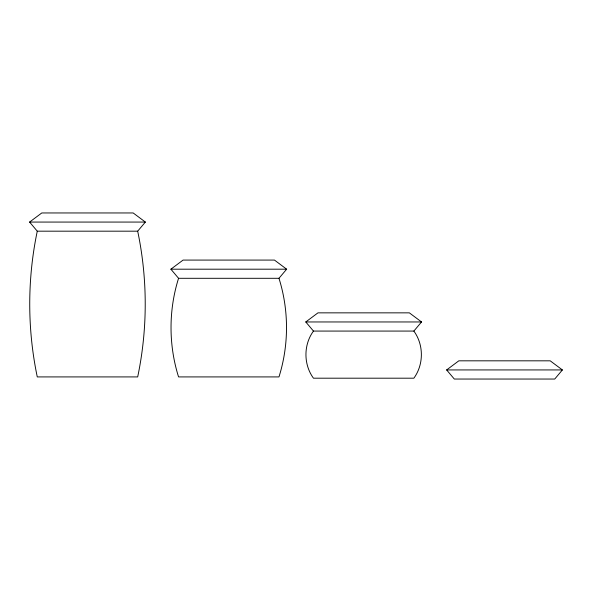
<?xml version="1.0" encoding="UTF-8"?>
<svg xmlns="http://www.w3.org/2000/svg" width="592" height="592" viewBox="0 0 592 592"><rect width="100%" height="100%" fill="white"/><g stroke="black" fill="none" stroke-linecap="round" stroke-linejoin="round"><path stroke-width="0.89" d="M37.274 231.176C27.225 279.098 27.225 328.997 37.274 376.919L137.684 376.919C147.734 328.997 147.734 279.098 137.684 231.176L145.366 222.067L133.178 212.957L41.788 212.957L29.6 222.067L37.274 231.176L137.684 231.176M178.562 278.299C168.52 310.201 168.52 345.018 178.562 376.919L278.973 376.919C289.014 345.018 289.014 310.201 278.973 278.299L286.646 269.19L274.466 260.08L183.076 260.08L170.888 269.19L178.562 278.299L278.973 278.299M313.457 331.069C303.444 344.781 303.444 364.48 313.457 378.192L413.86 378.192C423.872 364.48 423.872 344.781 413.86 331.069L313.457 331.069L305.775 321.959L317.963 312.85L409.353 312.85L421.541 321.959L413.86 331.069M562.4 369.933L554.726 379.043L454.316 379.043L446.634 369.933L458.822 360.824L550.212 360.824L562.4 369.933L446.634 369.933M29.6 222.067L145.366 222.067M170.888 269.19L286.646 269.19M305.775 321.959L421.541 321.959"/></g></svg>
